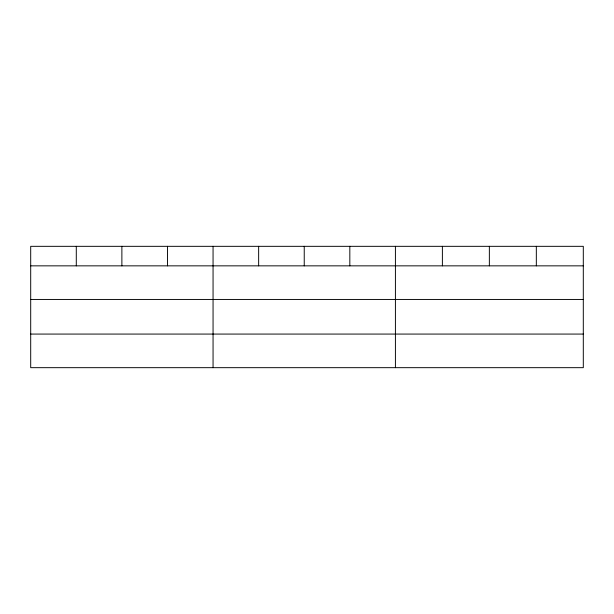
<?xml version="1.0" encoding="UTF-8"?>
<svg xmlns="http://www.w3.org/2000/svg" width="614" height="614" viewBox="0 0 614 614"><rect width="100%" height="100%" fill="white"/><g stroke="black" fill="none" stroke-linecap="round" stroke-linejoin="round"><path stroke-width="0.92" d="M583.3 299.448L583.3 246.329L30.7 246.329L30.7 367.671L583.3 367.671L583.3 299.448L30.7 299.448M30.7 265.847L583.3 265.847M30.7 334.07L583.3 334.07M536.329 246.329L536.329 265.847M489.358 246.329L489.358 265.847M442.387 246.329L442.387 265.847M395.416 246.329L395.416 367.671M349.827 246.329L349.827 265.847M304.237 246.329L304.237 265.847M258.647 246.329L258.647 265.847M213.058 246.329L213.058 367.671M167.468 246.329L167.468 265.847M121.879 246.329L121.879 265.847M76.29 246.329L76.29 265.847"/></g></svg>
